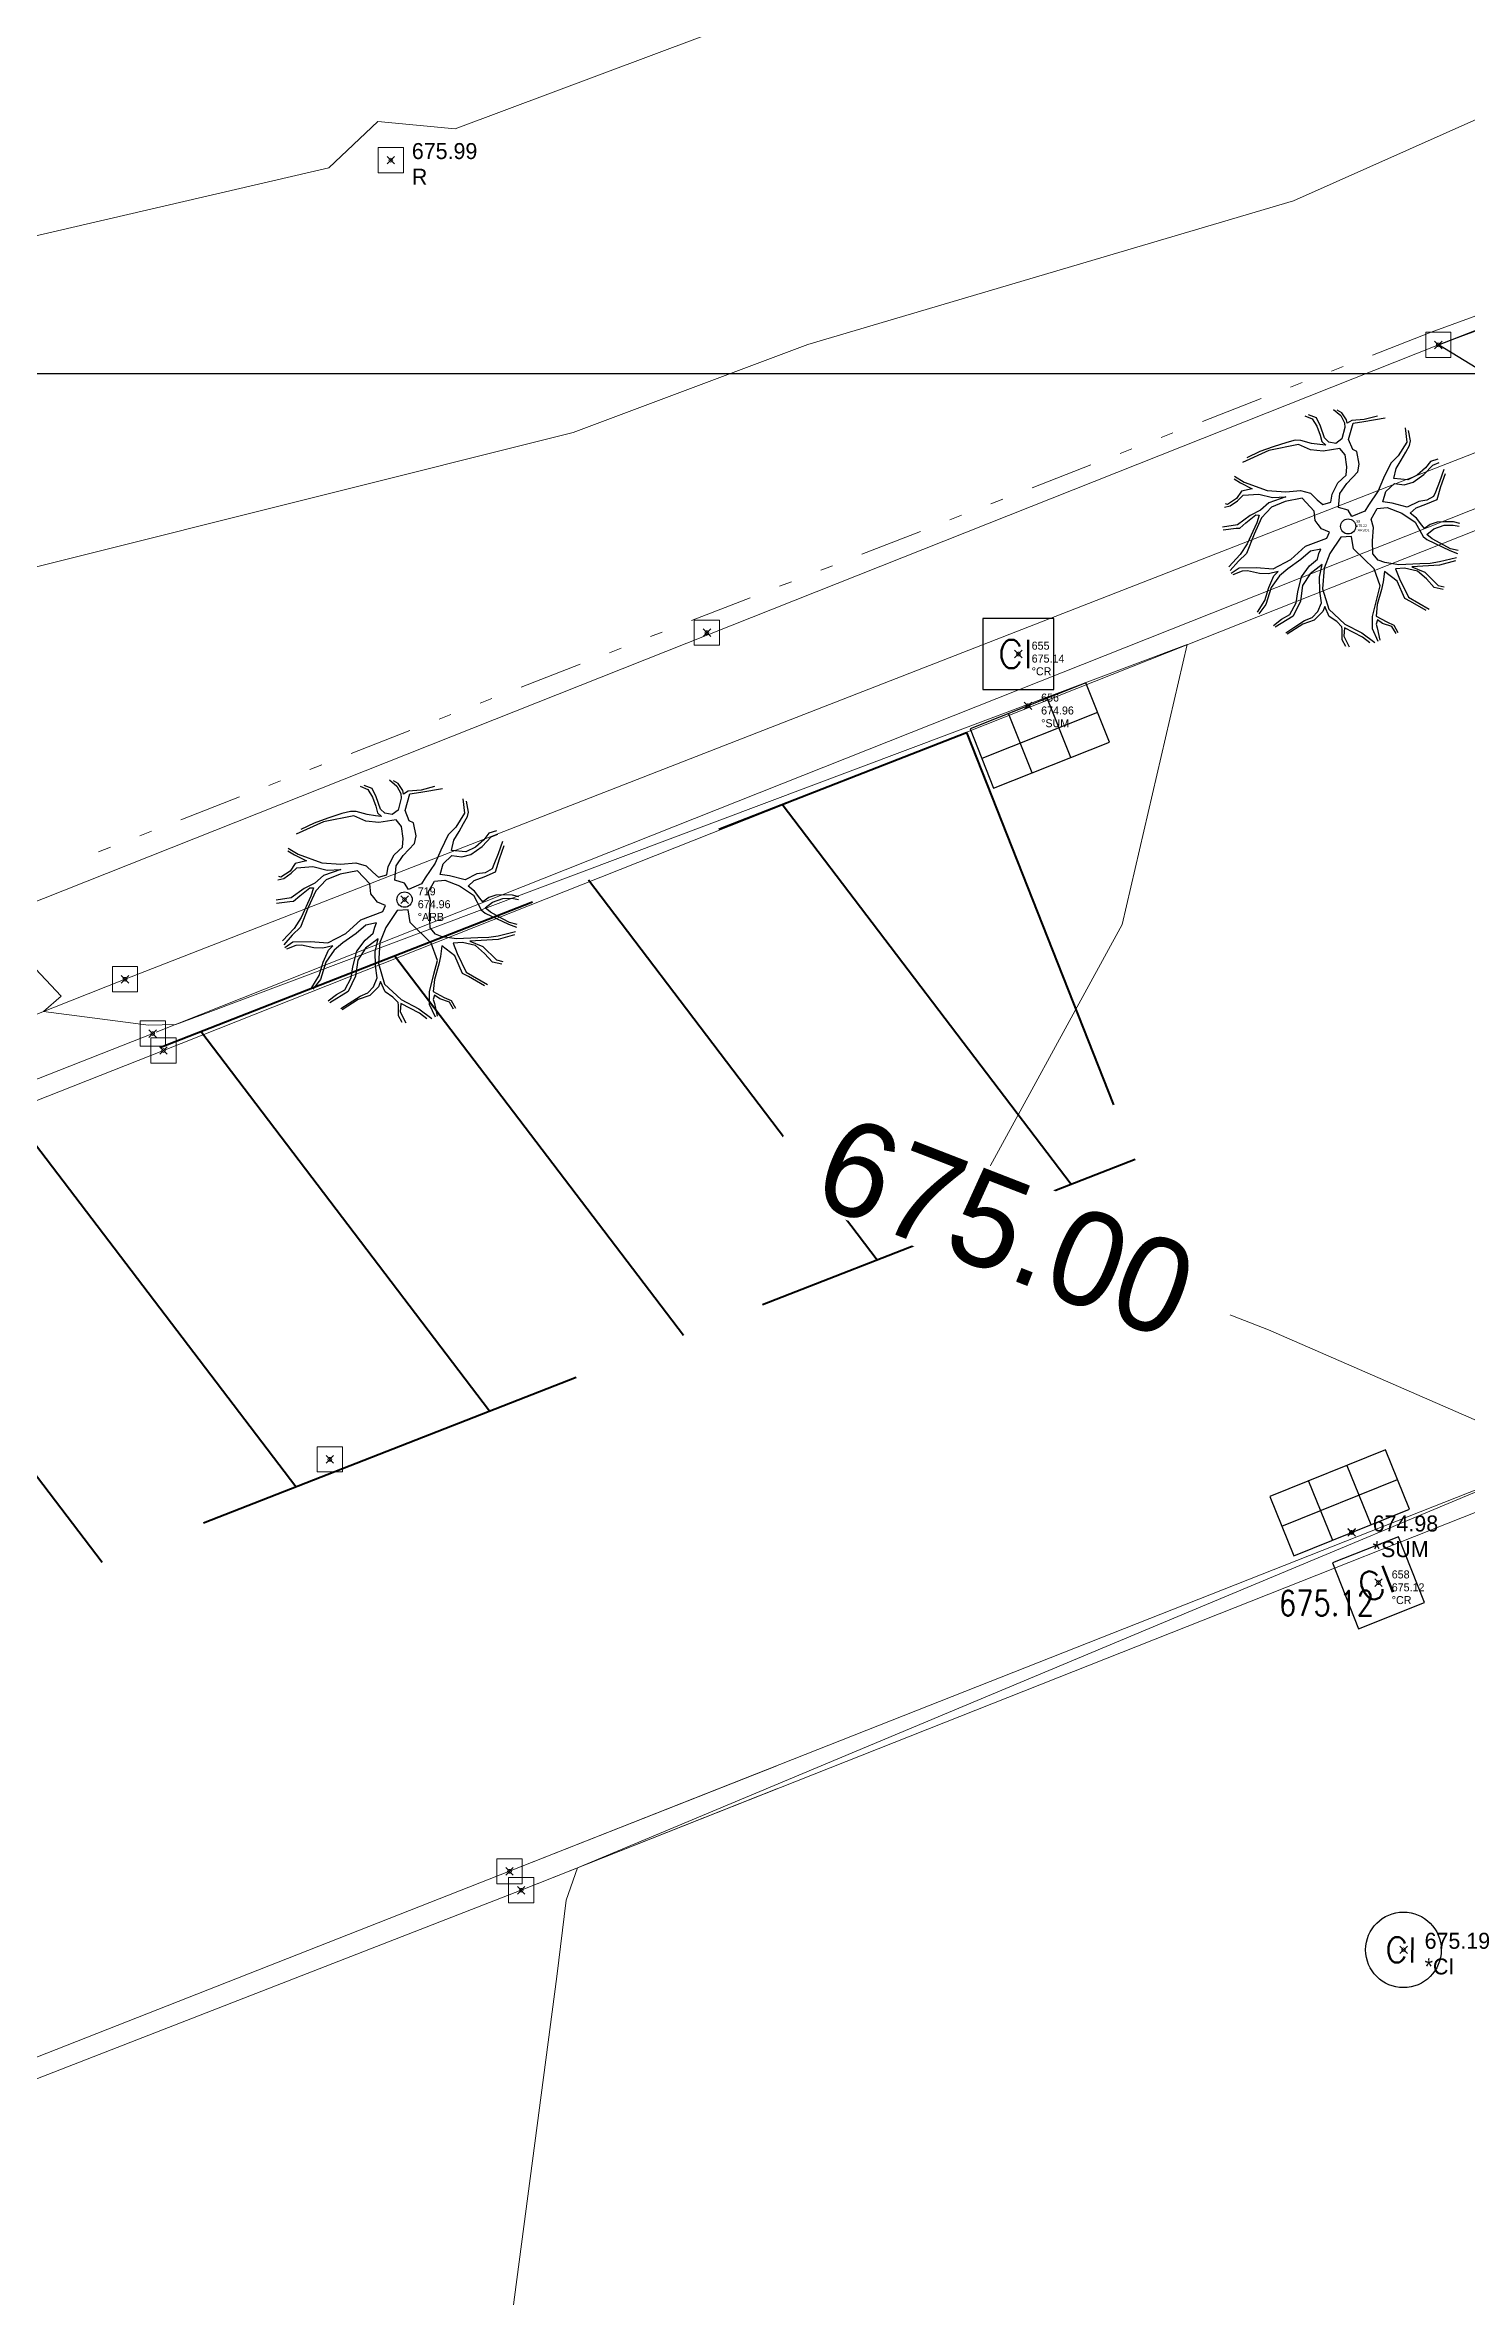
# Model space of a CAD drawing. Extents: x 350769 to 354978, y 6304672 to 6307963.
# Drawn here: x 352440.58 to 352451.86, y 6305384.74 to 6305402.61 of the extents above; entities that cross this region are included whole.
import ezdxf

# ---------------------------------------------------------------- set-up
doc = ezdxf.new("R2010")
doc.units = 0
doc.header["$PDMODE"] = 35
doc.header["$PDSIZE"] = 0.03
for name, pattern in [('4.0 - LO RECABARREN - DESNIVEL NUEVO$0$HIDDEN', [0.375, 0.25, -0.125]), ('CONTINUOS', [0]), ('DASHED', [19.05, 12.7, -6.35]), ('DIVIDE', [1.25, 0.5, -0.25, 0, -0.25, 0, -0.25])]:
    doc.linetypes.add(name, pattern=pattern)
doc.layers.get('0').update_dxf_attribs({"linetype": 'CONTINUOUS'})
for name, color, linetype in [('0-LEVANTAMIENTO 2020.SEP', 252, 'CONTINUOUS'), ('00-S2_ALL AREA APORTANTES', 150, 'CONTINUOUS'), ('1-coordenadas', 8, 'CONTINUOUS'), ('1-LINEA DE CIERRO', 7, 'DIVIDE'), ('1-PAVIMENTO', 161, 'CONTINUOUS'), ('1-SOLERA', 212, 'CONTINUOUS'), ('1-VEREDA', 251, 'CONTINUOUS'), ('C-TINN', 5, 'CONTINUOUS'), ('C-TOPO-MAJR', 9, 'CONTINUOUS'), ('C-TOPO-MINR', 8, 'CONTINUOUS'), ('COTA-BLOCK', 4, 'CONTINUOUS'), ('V-NODE - 2013', 4, 'CONTINUOUS'), ('V-NODE DIC 2005', 4, 'CONTINUOUS'), ('V-NODE-TEXT', 1, 'CONTINUOUS'), ('V-NODE-TEXT 2013', 2, 'CONTINUOUS'), ('V-NODE-TEXT DIC 2005', 2, 'CONTINUOUS'), ('Z-ARB', 253, 'CONTINUOUS'), ('Z-ARBOL', 253, 'CONTINUOUS'), ('Z-CI', 253, 'CONTINUOUS'), ('Z-CR', 253, 'CONTINUOUS'), ('Z-SUM', 253, 'CONTINUOUS')]:
    doc.layers.add(name, color=color, linetype=linetype)
doc.layers.add('0_ASD_TOPOGRAFIA_ELEMENTOS', color=7, linetype='CONTINUOS', lineweight=5, true_color=0xbdbdbd)
doc.styles.add('ROMANS', font='romans.shx', dxfattribs={"width": 0.65})

# ---------------------------------------------------------------- blocks, each defined once
blk = doc.blocks.new('COORDENADAS')
at = {"layer": '1-coordenadas'}
blk.add_line((20, -800.625), (1420, -800.625), dxfattribs=at)
blk = doc.blocks.new('CI')
at = {"layer": 'Z-CI'}
blk.add_circle((0, 0), 1.2, dxfattribs=at)
at = {"layer": 'Z-CI', "style": 'ROMANS'}
blk.add_text('CI', height=0.8, rotation=360, dxfattribs=at).set_placement((-0.579, -0.402))
blk = doc.blocks.new('SUM')
at = {"layer": 'Z-SUM', "color": 9, "true_color": 0xbdbdbd}
for p, q in [((-1.498, 1.535), (-1.498, 0)), ((1.498, 1.535), (-1.498, 1.535)), ((-0.499, 1.535), (-0.499, 0)), ((0.499, 1.535), (0.499, 0)), ((1.498, 0), (1.498, 1.535)), ((-1.498, 0.768), (1.498, 0.768)), ((-1.498, 0), (1.498, 0))]:
    blk.add_line(p, q, dxfattribs=at)
blk.add_point((0, 0), dxfattribs=at)
blk = doc.blocks.new('*U1327')
at = {"color": 0, "linetype": 'ByBlock', "lineweight": -2, "transparency": 16777216}
blk.add_point((0, 0), dxfattribs=at)
blk = doc.blocks.new('*U2470', base_point=(352443.395, 6305401.615))
at = {"layer": 'V-NODE-TEXT DIC 2005', "linetype": 'ByBlock', "char_height": 0.127}
for s, insert, attachment_point in [('675.99', (352443.562, 6305401.686), 4), ('R', (352443.562, 6305401.547), 1)]:
    blk.add_mtext(s, dxfattribs=dict(at, insert=insert, attachment_point=attachment_point))
blk = doc.blocks.new('*U2471', base_point=(352443.395, 6305401.615))
at = {"layer": 'V-NODE-TEXT DIC 2005', "color": 2, "lineweight": -2}
blk.add_blockref('*U2470', (352443.395, 6305401.615), dxfattribs=at)
blk = doc.blocks.new('*U1616', base_point=(352451.432, 6305387.416))
at = {"layer": 'V-NODE-TEXT DIC 2005', "linetype": 'ByBlock', "char_height": 0.127}
for s, insert, attachment_point in [('675.19', (352451.599, 6305387.487), 4), ('*CI', (352451.599, 6305387.348), 1)]:
    blk.add_mtext(s, dxfattribs=dict(at, insert=insert, attachment_point=attachment_point))
blk = doc.blocks.new('*U1617', base_point=(352451.432, 6305387.416))
at = {"layer": 'V-NODE-TEXT DIC 2005', "color": 2, "lineweight": -2}
blk.add_blockref('*U1616', (352451.432, 6305387.416), dxfattribs=at)
blk = doc.blocks.new('*U1376', base_point=(352451.02, 6305390.727))
at = {"layer": 'V-NODE-TEXT DIC 2005', "linetype": 'ByBlock', "char_height": 0.127}
for s, insert, attachment_point in [('674.98', (352451.187, 6305390.798), 4), ('*SUM', (352451.187, 6305390.659), 1)]:
    blk.add_mtext(s, dxfattribs=dict(at, insert=insert, attachment_point=attachment_point))
blk = doc.blocks.new('*U1377', base_point=(352451.02, 6305390.727))
at = {"layer": 'V-NODE-TEXT DIC 2005', "color": 2, "lineweight": -2}
blk.add_blockref('*U1376', (352451.02, 6305390.727), dxfattribs=at)
blk = doc.blocks.new('CR')
at = {"layer": 'Z-CR', "color": 9, "true_color": 0xbdbdbd}
for p, q in [((-1.125, 1.125), (-1.125, -1.125)), ((1.125, 1.125), (-1.125, 1.125)), ((1.125, -1.125), (1.125, 1.125)), ((-1.125, -1.125), (1.125, -1.125))]:
    blk.add_line(p, q, dxfattribs=at)
at = {"layer": 'Z-CR', "color": 9, "true_color": 0xbdbdbd, "style": 'ROMANS'}
blk.add_text('CI', height=0.9, dxfattribs=at).set_placement((-0.651, -0.452))
blk = doc.blocks.new('ARB')
at = {"layer": 'Z-ARB', "linetype": 'Continuous'}
for p, q in [((-0.702, 1.798), (-0.583, 1.746)), ((-0.515, 1.763), (-0.643, 1.81)), ((-0.239, 1.899), (-0.12, 1.8)), ((-0.104, 1.843), (-0.176, 1.887)), ((-0.12, 1.8), (-0.061, 1.684)), ((-0.028, 1.73), (-0.104, 1.843)), ((0.476, 1.792), (0.263, 1.735)), ((-0.583, 1.746), (-0.509, 1.626)), ((-0.451, 1.63), (-0.515, 1.763)), ((-0.509, 1.626), (-0.456, 1.48)), ((-0.456, 1.48), (-0.427, 1.377)), ((-0.383, 1.436), (-0.451, 1.63)), ((-0.315, 1.371), (-0.383, 1.436)), ((-0.052, 1.607), (-0.104, 1.421)), ((-0.061, 1.684), (-0.052, 1.607)), ((-0.015, 1.675), (-0.028, 1.73)), ((0.059, 1.721), (-0.015, 1.675)), ((0.008, 1.414), (0.083, 1.679)), ((0.263, 1.735), (0.059, 1.721)), ((0.083, 1.679), (0.258, 1.706)), ((0.258, 1.706), (0.603, 1.763)), ((0.925, 1.599), (0.953, 1.37)), ((1.013, 1.388), (0.981, 1.56)), ((-1.286, 1.232), (-1.718, 1.038)), ((-1.435, 1.215), (-1.648, 1.112)), ((-1.218, 1.294), (-1.435, 1.215)), ((-0.807, 1.329), (-1.286, 1.232)), ((-0.994, 1.364), (-1.218, 1.294)), ((-0.859, 1.399), (-0.994, 1.364)), ((-0.77, 1.397), (-0.859, 1.399)), ((-0.613, 1.246), (-0.807, 1.329)), ((-0.594, 1.348), (-0.77, 1.397)), ((-0.408, 1.222), (-0.613, 1.246)), ((-0.46, 1.33), (-0.594, 1.348)), ((-0.365, 1.32), (-0.46, 1.33)), ((-0.427, 1.377), (-0.365, 1.32)), ((-0.133, 1.268), (-0.408, 1.222)), ((-0.198, 1.348), (-0.315, 1.371)), ((-0.104, 1.421), (-0.198, 1.348)), ((-0.048, 1.161), (-0.133, 1.268)), ((-0.02, 0.968), (-0.048, 1.161)), ((0.074, 1.251), (0.008, 1.414)), ((0.14, 1.216), (0.074, 1.251)), ((0.182, 1.012), (0.14, 1.216)), ((0.813, 1.148), (0.693, 1.027)), ((0.782, 0.943), (0.864, 1.078)), ((0.953, 1.37), (0.813, 1.148)), ((0.864, 1.078), (0.938, 1.207)), ((0.938, 1.207), (0.999, 1.316)), ((0.999, 1.316), (1.013, 1.388)), ((1.457, 1.093), (1.337, 1.055)), ((-1.85, 0.774), (-1.749, 0.71)), ((-1.845, 0.817), (-1.69, 0.721)), ((-1.69, 0.721), (-1.313, 0.581)), ((-0.167, 0.709), (-0.03, 0.834)), ((-0.03, 0.834), (-0.02, 0.968)), ((-0.024, 0.697), (0.158, 0.888)), ((0.158, 0.888), (0.182, 1.012)), ((0.575, 0.786), (0.486, 0.577)), ((0.693, 1.027), (0.575, 0.786)), ((0.743, 0.777), (0.782, 0.943)), ((0.973, 0.756), (0.743, 0.777)), ((0.909, 0.677), (1.054, 0.717)), ((1.125, 0.832), (0.973, 0.756)), ((1.054, 0.717), (1.231, 0.842)), ((1.26, 0.95), (1.125, 0.832)), ((1.231, 0.842), (1.374, 0.996)), ((1.337, 1.055), (1.26, 0.95)), ((1.374, 0.996), (1.478, 1.036)), ((1.484, 0.726), (1.419, 0.557)), ((1.554, 0.924), (1.484, 0.726)), ((1.509, 0.646), (1.582, 0.858)), ((-1.962, 0.358), (-1.993, 0.364)), ((-1.815, 0.451), (-1.962, 0.358)), ((-1.918, 0.335), (-1.797, 0.417)), ((-1.735, 0.571), (-1.815, 0.451)), ((-1.797, 0.417), (-1.707, 0.506)), ((-1.749, 0.71), (-1.558, 0.613)), ((-1.558, 0.613), (-1.735, 0.571)), ((-1.707, 0.506), (-1.453, 0.525)), ((-1.453, 0.525), (-1.23, 0.467)), ((-1.287, 0.38), (-1.423, 0.263)), ((-1.313, 0.581), (-1.01, 0.561)), ((-1.01, 0.478), (-1.287, 0.38)), ((-1.024, 0.405), (-1.244, 0.312)), ((-1.23, 0.467), (-1.01, 0.478)), ((-0.747, 0.458), (-1.024, 0.405)), ((-1.01, 0.561), (-0.772, 0.583)), ((-0.772, 0.583), (-0.611, 0.538)), ((-0.553, 0.248), (-0.747, 0.458)), ((-0.611, 0.538), (-0.502, 0.434)), ((-0.502, 0.434), (-0.412, 0.356)), ((-0.412, 0.356), (-0.283, 0.392)), ((-0.283, 0.392), (-0.259, 0.523)), ((-0.259, 0.523), (-0.167, 0.709)), ((-0.154, 0.307), (-0.135, 0.537)), ((-0.135, 0.537), (-0.024, 0.697)), ((0.486, 0.577), (0.329, 0.343)), ((0.565, 0.396), (0.614, 0.568)), ((0.714, 0.375), (0.565, 0.396)), ((0.614, 0.568), (0.752, 0.7)), ((0.961, 0.313), (0.714, 0.375)), ((0.752, 0.7), (0.909, 0.677)), ((1.148, 0.406), (0.961, 0.313)), ((1.104, 0.301), (1.261, 0.361)), ((1.281, 0.425), (1.148, 0.406)), ((1.261, 0.361), (1.445, 0.439)), ((1.39, 0.487), (1.281, 0.425)), ((1.419, 0.557), (1.39, 0.487)), ((1.445, 0.439), (1.509, 0.646)), ((-1.799, 0.026), (-2.04, -0.011)), ((-2.01, 0.315), (-1.918, 0.335)), ((-1.593, 0.175), (-1.799, 0.026)), ((-1.76, -0.027), (-1.663, 0.06)), ((-1.663, 0.06), (-1.502, 0.188)), ((-1.486, 0.056), (-1.64, -0.284)), ((-1.423, 0.263), (-1.593, 0.175)), ((-1.406, 0.139), (-1.529, -0.124)), ((-1.502, 0.188), (-1.446, 0.184)), ((-1.446, 0.184), (-1.486, 0.056)), ((-1.244, 0.312), (-1.406, 0.139)), ((-0.534, 0.093), (-0.553, 0.248)), ((-0.49, 0.032), (-0.534, 0.093)), ((-0.431, -0.039), (-0.49, 0.032)), ((-0.154, 0.307), (-0.154, 0.307)), ((-0.001, 0.263), (-0.154, 0.307)), ((0.06, 0.161), (-0.001, 0.263)), ((0.271, 0.249), (0.06, 0.161)), ((0.329, 0.343), (0.271, 0.249)), ((0.374, 0.116), (0.473, 0.293)), ((0.413, -0.019), (0.374, 0.116)), ((0.473, 0.293), (0.637, 0.307)), ((0.637, 0.307), (0.87, 0.217)), ((0.87, 0.217), (1.092, 0.069)), ((1.007, 0.214), (1.104, 0.301)), ((1.112, 0.134), (1.007, 0.214)), ((1.092, 0.069), (1.217, -0.165)), ((1.196, 0.02), (1.112, 0.134)), ((1.242, -0.034), (1.196, 0.02)), ((1.335, 0.031), (1.242, -0.034)), ((1.447, 0.07), (1.335, 0.031)), ((1.394, -0.041), (1.559, 0.018)), ((1.578, 0.075), (1.447, 0.07)), ((1.559, 0.018), (1.705, 0.021)), ((1.714, 0.072), (1.578, 0.075)), ((1.705, 0.021), (1.806, 0.001)), ((1.814, 0.045), (1.714, 0.072)), ((-2.033, -0.058), (-1.818, -0.031)), ((-1.818, -0.031), (-1.76, -0.027)), ((-1.64, -0.284), (-1.754, -0.458)), ((-1.529, -0.124), (-1.653, -0.439)), ((-0.93, -0.54), (-0.694, -0.321)), ((-0.694, -0.321), (-0.346, -0.191)), ((-0.304, -0.094), (-0.431, -0.039)), ((-0.346, -0.191), (-0.304, -0.094)), ((-0.117, -0.175), (-0.297, -0.442)), ((0.055, -0.162), (-0.117, -0.175)), ((0.089, -0.365), (0.055, -0.162)), ((0.396, -0.235), (0.413, -0.019)), ((0.404, -0.447), (0.396, -0.235)), ((1.217, -0.165), (1.28, -0.215)), ((1.28, -0.132), (1.394, -0.041)), ((1.364, -0.201), (1.28, -0.132)), ((1.28, -0.215), (1.65, -0.391)), ((1.554, -0.305), (1.364, -0.201)), ((1.664, -0.363), (1.554, -0.305)), ((-1.754, -0.458), (-1.937, -0.656)), ((-1.782, -0.565), (-1.916, -0.718)), ((-1.898, -0.762), (-1.771, -0.673)), ((-1.653, -0.439), (-1.782, -0.565)), ((-1.771, -0.673), (-1.495, -0.665)), ((-1.495, -0.665), (-1.216, -0.688)), ((-1.216, -0.688), (-0.93, -0.54)), ((-0.982, -0.688), (-1.118, -0.805)), ((-0.768, -0.54), (-0.982, -0.688)), ((-0.613, -0.404), (-0.768, -0.54)), ((-0.757, -0.821), (-0.626, -0.643)), ((-0.626, -0.643), (-0.5, -0.531)), ((-0.42, -0.622), (-0.619, -0.772)), ((-0.445, -0.368), (-0.613, -0.404)), ((-0.5, -0.531), (-0.474, -0.438)), ((-0.474, -0.438), (-0.445, -0.368)), ((-0.467, -0.824), (-0.42, -0.622)), ((-0.391, -0.68), (-0.415, -1.015)), ((-0.297, -0.442), (-0.391, -0.68)), ((0.422, -0.692), (0.089, -0.365)), ((0.49, -0.547), (0.404, -0.447)), ((0.523, -0.967), (0.422, -0.692)), ((0.595, -0.589), (0.49, -0.547)), ((0.822, -0.625), (0.595, -0.589)), ((0.917, -0.681), (0.77, -0.69)), ((0.77, -0.69), (0.835, -0.854)), ((1.165, -0.608), (0.822, -0.625)), ((1.126, -0.728), (0.917, -0.681)), ((1.483, -0.631), (1.034, -0.658)), ((1.034, -0.658), (1.244, -0.743)), ((1.335, -0.602), (1.165, -0.608)), ((1.485, -0.578), (1.335, -0.602)), ((1.747, -0.56), (1.483, -0.631)), ((1.761, -0.511), (1.485, -0.578)), ((1.65, -0.391), (1.778, -0.438)), ((1.787, -0.395), (1.664, -0.363)), ((-1.724, -0.727), (-1.874, -0.789)), ((-1.635, -0.722), (-1.724, -0.727)), ((-1.441, -0.766), (-1.635, -0.722)), ((-1.297, -0.771), (-1.441, -0.766)), ((-1.355, -1.205), (-1.29, -0.991)), ((-1.25, -0.991), (-1.335, -1.269)), ((-1.136, -0.734), (-1.297, -0.771)), ((-1.29, -0.991), (-1.206, -0.803)), ((-1.118, -0.805), (-1.25, -0.991)), ((-1.206, -0.803), (-1.136, -0.734)), ((-0.845, -1.241), (-0.82, -1.065)), ((-0.82, -1.065), (-0.757, -0.821)), ((-0.743, -0.959), (-0.776, -1.217)), ((-0.619, -0.772), (-0.743, -0.959)), ((-0.462, -1.051), (-0.467, -0.824)), ((-0.434, -1.244), (-0.462, -1.051)), ((-0.415, -1.015), (-0.316, -1.342)), ((0.466, -1.183), (0.523, -0.967)), ((0.544, -1.024), (0.474, -1.267)), ((0.568, -0.901), (0.544, -1.024)), ((0.592, -0.732), (0.568, -0.901)), ((0.796, -0.891), (0.592, -0.732)), ((0.92, -1.171), (0.796, -0.891)), ((0.835, -0.854), (0.98, -1.153)), ((1.271, -0.854), (1.126, -0.728)), ((1.244, -0.743), (1.461, -0.958)), ((1.398, -0.991), (1.271, -0.854)), ((1.545, -1.027), (1.398, -0.991)), ((1.461, -0.958), (1.561, -0.985)), ((-1.472, -1.393), (-1.355, -1.205)), ((-1.335, -1.269), (-1.453, -1.419)), ((-0.947, -1.433), (-0.845, -1.241)), ((-0.776, -1.217), (-0.895, -1.458)), ((-0.584, -1.48), (-0.493, -1.384)), ((-0.413, -1.384), (-0.552, -1.523)), ((-0.493, -1.384), (-0.434, -1.244)), ((-0.38, -1.3), (-0.413, -1.384)), ((-0.307, -1.465), (-0.38, -1.3)), ((-0.316, -1.342), (-0.056, -1.588)), ((0.396, -1.463), (0.466, -1.183)), ((0.474, -1.267), (0.453, -1.459)), ((1.016, -1.22), (0.92, -1.171)), ((0.98, -1.153), (1.315, -1.345)), ((1.27, -1.366), (1.016, -1.22)), ((-1.214, -1.608), (-1.082, -1.505)), ((-0.895, -1.458), (-1.187, -1.636)), ((-1.082, -1.505), (-0.947, -1.433)), ((-1.011, -1.73), (-0.881, -1.642)), ((-0.734, -1.587), (-0.991, -1.749)), ((-0.881, -1.642), (-0.707, -1.532)), ((-0.552, -1.523), (-0.734, -1.587)), ((-0.707, -1.532), (-0.584, -1.48)), ((-0.185, -1.548), (-0.307, -1.465)), ((-0.104, -1.631), (-0.185, -1.548)), ((-0.097, -1.678), (-0.104, -1.631)), ((-0.096, -1.844), (-0.097, -1.678)), ((-0.059, -1.648), (-0.068, -1.782)), ((-0.068, -1.782), (0.019, -1.957)), ((0.235, -1.802), (-0.059, -1.648)), ((-0.056, -1.588), (0.224, -1.732)), ((0.224, -1.732), (0.433, -1.885)), ((0.397, -1.667), (0.396, -1.463)), ((0.49, -1.868), (0.397, -1.667)), ((0.453, -1.459), (0.629, -1.553)), ((0.475, -1.516), (0.453, -1.587)), ((0.453, -1.587), (0.473, -1.651)), ((0.473, -1.651), (0.516, -1.848)), ((0.56, -1.577), (0.475, -1.516)), ((0.712, -1.629), (0.56, -1.577)), ((0.629, -1.553), (0.741, -1.604)), ((0.779, -1.74), (0.712, -1.629)), ((0.741, -1.604), (0.807, -1.722)), ((-0.037, -1.953), (-0.096, -1.844)), ((0.354, -1.892), (0.235, -1.802))]:
    blk.add_line(p, q, dxfattribs=at)
at = {"layer": 'Z-ARB'}
blk.add_circle((0, 0), 0.122, dxfattribs=at)
blk = doc.blocks.new('*U4398', base_point=(352443.435, 6305395.826))
at = {"layer": 'V-NODE - 2013', "lineweight": -2}
blk.add_point((352443.435, 6305395.826), dxfattribs=at)
at = {"layer": 'V-NODE-TEXT 2013', "linetype": 'ByBlock', "char_height": 0.0635}
for s, insert, attachment_point in [('719', (352443.54, 6305395.859), 7), ('674.96', (352443.54, 6305395.821), 1), ('°ARB', (352443.54, 6305395.72), 1)]:
    blk.add_mtext(s, dxfattribs=dict(at, insert=insert, attachment_point=attachment_point))
blk = doc.blocks.new('*U4456', base_point=(352448.381, 6305397.363))
at = {"layer": 'V-NODE - 2013', "lineweight": -2}
blk.add_point((352448.381, 6305397.363), dxfattribs=at)
at = {"layer": 'V-NODE-TEXT 2013', "linetype": 'ByBlock', "char_height": 0.0635}
for s, insert, attachment_point in [('656', (352448.486, 6305397.396), 7), ('674.96', (352448.486, 6305397.358), 1), ('°SUM', (352448.486, 6305397.257), 1)]:
    blk.add_mtext(s, dxfattribs=dict(at, insert=insert, attachment_point=attachment_point))
blk = doc.blocks.new('*U4698', base_point=(352448.306, 6305397.775))
at = {"layer": 'V-NODE - 2013', "lineweight": -2}
blk.add_point((352448.306, 6305397.775), dxfattribs=at)
at = {"layer": 'V-NODE-TEXT 2013', "linetype": 'ByBlock', "char_height": 0.0635}
for s, insert, attachment_point in [('655', (352448.411, 6305397.808), 7), ('675.14', (352448.411, 6305397.77), 1), ('°CR', (352448.411, 6305397.669), 1)]:
    blk.add_mtext(s, dxfattribs=dict(at, insert=insert, attachment_point=attachment_point))
blk = doc.blocks.new('*U4699', base_point=(352451.163, 6305390.406))
at = {"layer": 'V-NODE - 2013', "lineweight": -2}
blk.add_point((352451.163, 6305390.406), dxfattribs=at)
at = {"layer": 'V-NODE-TEXT 2013', "linetype": 'ByBlock', "char_height": 0.0635}
for s, insert, attachment_point in [('658', (352451.268, 6305390.439), 7), ('675.12', (352451.268, 6305390.401), 1), ('°CR', (352451.268, 6305390.3), 1)]:
    blk.add_mtext(s, dxfattribs=dict(at, insert=insert, attachment_point=attachment_point))
blk = doc.blocks.new('ARBOL')
at = {"layer": 'Z-ARBOL', "color": 9, "linetype": 'Continuous', "true_color": 0xbdbdbd}
for p, q in [((-0.477, 3.797), (-0.24, 3.601)), ((-0.207, 3.685), (-0.352, 3.773)), ((-0.057, 3.46), (-0.207, 3.685)), ((-1.403, 3.597), (-1.165, 3.491)), ((-1.029, 3.526), (-1.286, 3.62)), ((-1.165, 3.491), (-1.017, 3.252)), ((-0.902, 3.26), (-1.029, 3.526)), ((-1.017, 3.252), (-0.911, 2.96)), ((-0.911, 2.96), (-0.854, 2.754)), ((-0.767, 2.873), (-0.902, 3.26)), ((-0.24, 3.601), (-0.123, 3.368)), ((-0.104, 3.213), (-0.207, 2.841)), ((-0.123, 3.368), (-0.104, 3.213)), ((-0.029, 3.35), (-0.057, 3.46)), ((0.118, 3.442), (-0.029, 3.35)), ((0.016, 2.829), (0.166, 3.358)), ((0.526, 3.47), (0.118, 3.442)), ((0.166, 3.358), (0.515, 3.412)), ((0.515, 3.412), (1.206, 3.526)), ((0.952, 3.585), (0.526, 3.47)), ((1.849, 3.198), (1.905, 2.74)), ((2.025, 2.777), (1.962, 3.121)), ((-2.573, 2.463), (-3.436, 2.075)), ((-2.87, 2.43), (-3.296, 2.225)), ((-2.436, 2.588), (-2.87, 2.43)), ((-1.615, 2.657), (-2.573, 2.463)), ((-1.989, 2.729), (-2.436, 2.588)), ((-1.717, 2.798), (-1.989, 2.729)), ((-1.54, 2.794), (-1.717, 2.798)), ((-1.226, 2.493), (-1.615, 2.657)), ((-1.187, 2.697), (-1.54, 2.794)), ((-0.816, 2.445), (-1.226, 2.493)), ((-0.92, 2.661), (-1.187, 2.697)), ((-0.73, 2.639), (-0.92, 2.661)), ((-0.854, 2.754), (-0.73, 2.639)), ((-0.266, 2.536), (-0.816, 2.445)), ((-0.63, 2.741), (-0.767, 2.873)), ((-0.396, 2.696), (-0.63, 2.741)), ((-0.207, 2.841), (-0.396, 2.696)), ((-0.096, 2.323), (-0.266, 2.536)), ((-0.041, 1.935), (-0.096, 2.323)), ((0.148, 2.502), (0.016, 2.829)), ((0.28, 2.432), (0.148, 2.502)), ((0.364, 2.024), (0.28, 2.432)), ((1.627, 2.295), (1.387, 2.055)), ((1.905, 2.74), (1.627, 2.295)), ((1.729, 2.155), (1.875, 2.414)), ((1.875, 2.414), (1.998, 2.632)), ((1.998, 2.632), (2.025, 2.777)), ((-3.7, 1.548), (-3.498, 1.419)), ((-3.69, 1.634), (-3.381, 1.442)), ((-0.333, 1.418), (-0.059, 1.667)), ((-0.059, 1.667), (-0.041, 1.935)), ((-0.047, 1.394), (0.316, 1.777)), ((0.316, 1.777), (0.364, 2.024)), ((1.15, 1.572), (0.973, 1.154)), ((1.387, 2.055), (1.15, 1.572)), ((1.485, 1.554), (1.564, 1.885)), ((1.945, 1.511), (1.485, 1.554)), ((1.564, 1.885), (1.729, 2.155)), ((2.249, 1.664), (1.945, 1.511)), ((2.109, 1.435), (2.463, 1.684)), ((2.52, 1.899), (2.249, 1.664)), ((2.463, 1.684), (2.748, 1.991)), ((2.673, 2.111), (2.52, 1.899)), ((2.914, 2.185), (2.673, 2.111)), ((2.748, 1.991), (2.957, 2.072)), ((3.108, 1.847), (2.968, 1.452)), ((3.018, 1.291), (3.163, 1.716)), ((-3.63, 0.901), (-3.923, 0.716)), ((-3.835, 0.669), (-3.594, 0.834)), ((-3.47, 1.143), (-3.63, 0.901)), ((-3.594, 0.834), (-3.415, 1.011)), ((-3.498, 1.419), (-3.116, 1.225)), ((-3.116, 1.225), (-3.47, 1.143)), ((-3.415, 1.011), (-2.907, 1.05)), ((-3.381, 1.442), (-2.627, 1.162)), ((-2.907, 1.05), (-2.46, 0.935)), ((-2.574, 0.761), (-2.845, 0.526)), ((-2.627, 1.162), (-2.021, 1.122)), ((-2.02, 0.956), (-2.574, 0.761)), ((-2.048, 0.811), (-2.487, 0.623)), ((-2.46, 0.935), (-2.02, 0.956)), ((-1.495, 0.916), (-2.048, 0.811)), ((-2.021, 1.122), (-1.544, 1.167)), ((-1.544, 1.167), (-1.222, 1.075)), ((-1.107, 0.496), (-1.495, 0.916)), ((-1.222, 1.075), (-1.003, 0.868)), ((-1.003, 0.868), (-0.823, 0.713)), ((-0.823, 0.713), (-0.567, 0.785)), ((-0.567, 0.785), (-0.517, 1.046)), ((-0.517, 1.046), (-0.333, 1.418)), ((-0.309, 0.615), (-0.27, 1.074)), ((-0.27, 1.074), (-0.047, 1.394)), ((0.973, 1.154), (0.657, 0.687)), ((1.13, 0.793), (1.228, 1.135)), ((1.429, 0.75), (1.13, 0.793)), ((1.228, 1.135), (1.504, 1.399)), ((1.922, 0.626), (1.429, 0.75)), ((1.504, 1.399), (1.819, 1.354)), ((1.819, 1.354), (2.109, 1.435)), ((2.296, 0.811), (1.922, 0.626)), ((2.562, 0.851), (2.296, 0.811)), ((2.522, 0.723), (2.891, 0.879)), ((2.78, 0.975), (2.562, 0.851)), ((2.839, 1.115), (2.78, 0.975)), ((2.968, 1.452), (2.839, 1.115)), ((2.891, 0.879), (3.018, 1.291)), ((-3.598, 0.051), (-4.08, -0.022)), ((-4.02, 0.629), (-3.835, 0.669)), ((-3.923, 0.716), (-3.985, 0.728)), ((-3.185, 0.35), (-3.598, 0.051)), ((-3.521, -0.054), (-3.326, 0.12)), ((-3.326, 0.12), (-3.003, 0.375)), ((-2.972, 0.113), (-3.28, -0.567)), ((-2.845, 0.526), (-3.185, 0.35)), ((-2.811, 0.278), (-3.057, -0.248)), ((-3.003, 0.375), (-2.891, 0.369)), ((-2.891, 0.369), (-2.972, 0.113)), ((-2.487, 0.623), (-2.811, 0.278)), ((-1.069, 0.187), (-1.107, 0.496)), ((-0.979, 0.064), (-1.069, 0.187)), ((-0.861, -0.079), (-0.979, 0.064)), ((-0.003, 0.526), (-0.309, 0.615)), ((0.12, 0.322), (-0.003, 0.526)), ((0.541, 0.498), (0.12, 0.322)), ((0.657, 0.687), (0.541, 0.498)), ((0.749, 0.232), (0.945, 0.586)), ((0.826, -0.039), (0.749, 0.232)), ((0.945, 0.586), (1.274, 0.614)), ((1.274, 0.614), (1.74, 0.435)), ((1.74, 0.435), (2.184, 0.139)), ((2.013, 0.428), (2.208, 0.602)), ((2.225, 0.267), (2.013, 0.428)), ((2.184, 0.139), (2.434, -0.331)), ((2.208, 0.602), (2.522, 0.723)), ((2.391, 0.039), (2.225, 0.267)), ((2.484, -0.069), (2.391, 0.039)), ((2.67, 0.062), (2.484, -0.069)), ((2.895, 0.139), (2.67, 0.062)), ((2.788, -0.082), (3.118, 0.036)), ((3.155, 0.15), (2.895, 0.139)), ((3.118, 0.036), (3.409, 0.041)), ((3.428, 0.143), (3.155, 0.15)), ((3.409, 0.041), (3.612, 0.003)), ((3.628, 0.09), (3.428, 0.143)), ((-4.066, -0.115), (-3.635, -0.062)), ((-3.635, -0.062), (-3.521, -0.054)), ((-3.28, -0.567), (-3.508, -0.915)), ((-3.057, -0.248), (-3.307, -0.878)), ((-1.859, -1.079), (-1.388, -0.641)), ((-1.388, -0.641), (-0.693, -0.382)), ((-0.607, -0.187), (-0.861, -0.079)), ((-0.693, -0.382), (-0.607, -0.187)), ((-0.234, -0.349), (-0.595, -0.883)), ((0.11, -0.324), (-0.234, -0.349)), ((0.178, -0.729), (0.11, -0.324)), ((0.844, -1.384), (0.178, -0.729)), ((0.792, -0.47), (0.826, -0.039)), ((0.808, -0.895), (0.792, -0.47)), ((2.434, -0.331), (2.56, -0.43)), ((2.56, -0.264), (2.788, -0.082)), ((2.727, -0.401), (2.56, -0.264)), ((2.56, -0.43), (3.301, -0.782)), ((3.107, -0.61), (2.727, -0.401)), ((3.327, -0.727), (3.107, -0.61)), ((3.574, -0.789), (3.327, -0.727)), ((-3.508, -0.915), (-3.874, -1.313)), ((-3.565, -1.13), (-3.831, -1.435)), ((-3.796, -1.524), (-3.541, -1.346)), ((-3.449, -1.454), (-3.747, -1.578)), ((-3.307, -0.878), (-3.565, -1.13)), ((-3.541, -1.346), (-2.989, -1.331)), ((-3.269, -1.443), (-3.449, -1.454)), ((-2.882, -1.532), (-3.269, -1.443)), ((-2.989, -1.331), (-2.433, -1.376)), ((-2.433, -1.376), (-1.859, -1.079)), ((-1.964, -1.376), (-2.235, -1.61)), ((-1.537, -1.08), (-1.964, -1.376)), ((-1.226, -0.808), (-1.537, -1.08)), ((-1.515, -1.642), (-1.253, -1.285)), ((-1.253, -1.285), (-1, -1.062)), ((-0.841, -1.243), (-1.237, -1.544)), ((-0.89, -0.736), (-1.226, -0.808)), ((-1, -1.062), (-0.949, -0.876)), ((-0.949, -0.876), (-0.89, -0.736)), ((-0.934, -1.647), (-0.841, -1.243)), ((-0.783, -1.36), (-0.829, -2.029)), ((-0.595, -0.883), (-0.783, -1.36)), ((0.98, -1.093), (0.808, -0.895)), ((1.046, -1.935), (0.844, -1.384)), ((1.19, -1.179), (0.98, -1.093)), ((1.645, -1.25), (1.19, -1.179)), ((1.833, -1.361), (1.539, -1.381)), ((1.539, -1.381), (1.67, -1.707)), ((2.33, -1.215), (1.645, -1.25)), ((2.251, -1.456), (1.833, -1.361)), ((2.967, -1.261), (2.068, -1.316)), ((2.068, -1.316), (2.488, -1.486)), ((2.542, -1.708), (2.251, -1.456)), ((2.671, -1.205), (2.33, -1.215)), ((2.971, -1.156), (2.671, -1.205)), ((3.494, -1.121), (2.967, -1.261)), ((3.522, -1.022), (2.971, -1.156)), ((3.301, -0.782), (3.556, -0.877)), ((-2.593, -1.542), (-2.882, -1.532)), ((-2.711, -2.409), (-2.581, -1.981)), ((-2.5, -1.982), (-2.67, -2.537)), ((-2.273, -1.468), (-2.593, -1.542)), ((-2.581, -1.981), (-2.412, -1.607)), ((-2.235, -1.61), (-2.5, -1.982)), ((-2.412, -1.607), (-2.273, -1.468)), ((-1.691, -2.483), (-1.64, -2.131)), ((-1.64, -2.131), (-1.515, -1.642)), ((-1.487, -1.919), (-1.553, -2.434)), ((-1.237, -1.544), (-1.487, -1.919)), ((-0.924, -2.102), (-0.934, -1.647)), ((-0.869, -2.489), (-0.924, -2.102)), ((-0.829, -2.029), (-0.631, -2.685)), ((0.931, -2.365), (1.046, -1.935)), ((1.089, -2.048), (0.947, -2.534)), ((1.136, -1.801), (1.089, -2.048)), ((1.184, -1.464), (1.136, -1.801)), ((1.592, -1.783), (1.184, -1.464)), ((1.84, -2.342), (1.592, -1.783)), ((1.67, -1.707), (1.96, -2.305)), ((2.488, -1.486), (2.923, -1.916)), ((2.797, -1.983), (2.542, -1.708)), ((3.09, -2.053), (2.797, -1.983)), ((2.923, -1.916), (3.123, -1.969)), ((-2.944, -2.787), (-2.711, -2.409)), ((-2.67, -2.537), (-2.906, -2.839)), ((-1.79, -2.916), (-2.375, -3.272)), ((-2.163, -3.011), (-1.893, -2.866)), ((-1.893, -2.866), (-1.691, -2.483)), ((-1.553, -2.434), (-1.79, -2.916)), ((-1.168, -2.959), (-0.986, -2.768)), ((-0.825, -2.769), (-1.104, -3.047)), ((-0.986, -2.768), (-0.869, -2.489)), ((-0.76, -2.6), (-0.825, -2.769)), ((-0.614, -2.929), (-0.76, -2.6)), ((-0.631, -2.685), (-0.112, -3.176)), ((0.792, -2.926), (0.931, -2.365)), ((0.795, -3.334), (0.792, -2.926)), ((0.947, -2.534), (0.907, -2.918)), ((0.907, -2.918), (1.258, -3.106)), ((2.032, -2.439), (1.84, -2.342)), ((1.96, -2.305), (2.63, -2.689)), ((2.541, -2.732), (2.032, -2.439)), ((-2.428, -3.216), (-2.163, -3.011)), ((-2.023, -3.459), (-1.763, -3.283)), ((-1.468, -3.174), (-1.982, -3.498)), ((-1.763, -3.283), (-1.414, -3.063)), ((-1.104, -3.047), (-1.468, -3.174)), ((-1.414, -3.063), (-1.168, -2.959)), ((-0.371, -3.096), (-0.614, -2.929)), ((-0.209, -3.263), (-0.371, -3.096)), ((-0.194, -3.356), (-0.209, -3.263)), ((-0.193, -3.688), (-0.194, -3.356)), ((-0.118, -3.295), (-0.137, -3.563)), ((-0.137, -3.563), (0.039, -3.913)), ((0.469, -3.603), (-0.118, -3.295)), ((-0.112, -3.176), (0.447, -3.464)), ((0.447, -3.464), (0.866, -3.771)), ((0.709, -3.785), (0.469, -3.603)), ((0.979, -3.736), (0.795, -3.334)), ((0.95, -3.032), (0.906, -3.174)), ((0.906, -3.174), (0.947, -3.302)), ((0.947, -3.302), (1.033, -3.696)), ((1.12, -3.155), (0.95, -3.032)), ((1.423, -3.258), (1.12, -3.155)), ((1.258, -3.106), (1.481, -3.209)), ((1.558, -3.479), (1.423, -3.258)), ((1.481, -3.209), (1.614, -3.445)), ((-0.073, -3.907), (-0.193, -3.688))]:
    blk.add_line(p, q, dxfattribs=at)
at = {"layer": 'Z-ARBOL', "color": 9, "true_color": 0xbdbdbd}
blk.add_circle((0, 0), 0.245, dxfattribs=at)
blk = doc.blocks.new('*U5017', base_point=(352450.922, 6305398.787))
at = {"layer": 'Z-ARBOL', "linetype": 'ByBlock', "lineweight": -2, "xscale": 0.2441400029806206, "yscale": 0.2441400029806206, "zscale": 0.2441400029806206}
blk.add_blockref('ARBOL', (352450.922, 6305398.787), dxfattribs=at)
at = {"layer": 'V-NODE-TEXT', "linetype": 'ByBlock', "char_height": 0.02}
for s, insert, attachment_point in [('59', (352450.987, 6305398.827), 4), ('675.22', (352450.987, 6305398.802), 1), ('°ARBOL', (352450.987, 6305398.757), 4)]:
    blk.add_mtext(s, dxfattribs=dict(at, insert=insert, attachment_point=attachment_point))
blk = doc.blocks.new('TOPOGRAFIA')
at = {"layer": '1-coordenadas', "color": 9, "linetype": '4.0 - LO RECABARREN - DESNIVEL NUEVO$0$HIDDEN', "lineweight": 0, "ltscale": 50, "true_color": 0xbdbdbd}
blk.add_line((390200, 6302400), (390900, 6302400), dxfattribs=at)
at = {"layer": '1-LINEA DE CIERRO', "color": 9, "lineweight": 0, "true_color": 0xbdbdbd}
for q in [(390457.678, 6302402.577), (390440.921, 6302396.171)]:
    blk.add_line((390451.582, 6302400.328), q, dxfattribs=at)
at = {"layer": '1-PAVIMENTO', "color": 9, "lineweight": 0, "true_color": 0xbdbdbd, "flags": 128}
for points in [[(390444.268, 6302388.116), (390457.741, 6302393.434)], [(390441.522, 6302394.629), (390452.503, 6302398.982), (390458.213, 6302401.216), (390468.05, 6302405.104), (390476.439, 6302408.401), (390481.682, 6302410.475), (390490.722, 6302414.053), (390503.01, 6302418.889), (390512.509, 6302422.629), (390523.045, 6302426.8), (390532.693, 6302430.631), (390541.368, 6302434.036), (390559.984, 6302441.387), (390574.209, 6302447), (390587.598, 6302452.326), (390599.579, 6302457.023), (390608.801, 6302460.676), (390618.951, 6302464.69)]]:
    blk.add_lwpolyline(points, dxfattribs=at)
at = {"layer": '1-PAVIMENTO', "color": 9, "lineweight": 0, "true_color": 0xbdbdbd}
for points in [[(390441.522, 6302394.629), (390424.865, 6302388.053)], [(390444.268, 6302388.116), (390446.39, 6302388.954)], [(390434.206, 6302384.161), (390444.268, 6302388.116)]]:
    blk.add_lwpolyline(points, dxfattribs=at)
at = {"layer": '1-SOLERA', "color": 9, "lineweight": 0, "true_color": 0xbdbdbd}
blk.add_line((390441.465, 6302394.774), (390452.816, 6302399.28), dxfattribs=at)
at = {"layer": '1-SOLERA', "color": 9, "lineweight": 0, "true_color": 0xbdbdbd, "flags": 128}
for points in [[(390444.36, 6302387.966), (390457.762, 6302393.273)], [(390403.53, 6302379.873), (390413.652, 6302383.837), (390424.809, 6302388.221), (390441.437, 6302394.763)]]:
    blk.add_lwpolyline(points, dxfattribs=at)
blk.add_lwpolyline([(390446.39, 6302379.213, -0.109877), (390437.275, 6302378.026, -0.036817), (390427.507, 6302379.721, -0.729761), (390427.432, 6302381.36), (390434.252, 6302384.03), (390444.36, 6302387.966), (390446.39, 6302388.77)], format="xyb", dxfattribs=at)
at = {"layer": '1-VEREDA', "color": 9, "lineweight": 0, "true_color": 0xbdbdbd, "flags": 128}
for points in [[(390412.853, 6302384.893), (390424.559, 6302389.511), (390440.222, 6302395.698), (390451.638, 6302400.227), (390457.734, 6302402.476)], [(390452.609, 6302399.636), (390441.217, 6302395.194), (390424.75, 6302388.683), (390413.391, 6302384.29), (390403.432, 6302380.393), (390391.891, 6302375.853), (390380.078, 6302371.074), (390359.356, 6302362.924)]]:
    blk.add_lwpolyline(points, dxfattribs=at)
at = {"layer": 'C-TINN', "color": 9, "linetype": 'Continuous', "lineweight": 0, "true_color": 0xbdbdbd}
for points, elevation in [([(390443.226, 6302401.593), (390443.226, 6302401.793), (390443.426, 6302401.793), (390443.426, 6302401.593), (390443.226, 6302401.593)], 675.99), ([(390451.538, 6302400.127), (390451.538, 6302400.327), (390451.738, 6302400.327), (390451.738, 6302400.127), (390451.538, 6302400.127)], 675.24), ([(390445.734, 6302397.844), (390445.734, 6302398.044), (390445.934, 6302398.044), (390445.934, 6302397.844), (390445.734, 6302397.844)], 675.14), ([(390441.117, 6302395.094), (390441.117, 6302395.294), (390441.317, 6302395.294), (390441.317, 6302395.094), (390441.117, 6302395.094)], 675.011), ([(390441.337, 6302394.663), (390441.337, 6302394.863), (390441.537, 6302394.863), (390441.537, 6302394.663), (390441.337, 6302394.663)], 674.998), ([(390441.422, 6302394.529), (390441.422, 6302394.729), (390441.622, 6302394.729), (390441.622, 6302394.529), (390441.422, 6302394.529)], 674.838), ([(390442.742, 6302391.285), (390442.742, 6302391.485), (390442.942, 6302391.485), (390442.942, 6302391.285), (390442.742, 6302391.285)], 674.909), ([(390444.168, 6302388.016), (390444.168, 6302388.216), (390444.368, 6302388.216), (390444.368, 6302388.016), (390444.168, 6302388.016)], 674.846), ([(390444.26, 6302387.866), (390444.26, 6302388.066), (390444.46, 6302388.066), (390444.46, 6302387.866), (390444.26, 6302387.866)], 674.992)]:
    blk.add_lwpolyline(points, dxfattribs=dict(at, elevation=elevation))
for p in [(390443.326, 6302401.693, 675.99), (390451.638, 6302400.227, 675.24), (390445.834, 6302397.944, 675.14), (390441.217, 6302395.194, 675.011), (390441.437, 6302394.763, 674.998), (390441.522, 6302394.629, 674.838), (390442.842, 6302391.385, 674.909), (390444.268, 6302388.116, 674.846), (390444.36, 6302387.966, 674.992)]:
    blk.add_point(p, dxfattribs=at)
at = {"layer": 'C-TOPO-MAJR', "color": 9, "linetype": 'Continuous', "lineweight": 0, "true_color": 0xbdbdbd, "elevation": 675}
blk.add_lwpolyline([(390443.486, 6302378.506), (390444.642, 6302387.282), (390444.718, 6302387.888), (390444.807, 6302388.143), (390449.652, 6302390.173), (390452.601, 6302391.405), (390450.29, 6302392.413), (390447.882, 6302393.349), (390449.129, 6302395.629), (390449.645, 6302397.849), (390441.812, 6302394.906), (390441.621, 6302394.836), (390441.403, 6302394.829), (390440.57, 6302394.938), (390440.71, 6302395.061), (390440.138, 6302395.665), (390440.047, 6302395.655), (390434.735, 6302394.26), (390433.031, 6302394.963), (390431.249, 6302398.611), (390430.072, 6302399.492), (390429.069, 6302400.108), (390423.504, 6302406.493)], dxfattribs=at)
at = {"layer": 'C-TOPO-MINR', "color": 9, "linetype": 'Continuous', "lineweight": 0, "true_color": 0xbdbdbd}
for points, elevation in [([(390446.634, 6302400.231), (390450.488, 6302401.369), (390454.752, 6302403.272), (390452.109, 6302409.054), (390452.816, 6302412.581), (390450.86, 6302419.271), (390448.685, 6302419.877), (390441.649, 6302420.909), (390439.668, 6302419.055), (390436.025, 6302416.685), (390433.135, 6302414.138), (390430.042, 6302409.226), (390431.136, 6302403.301), (390432.102, 6302400.183), (390436.364, 6302397.433), (390436.538, 6302397.473), (390444.772, 6302399.532), (390446.634, 6302400.231)], 675.5), ([(390447.746, 6302403.407), (390448.277, 6302403.564), (390448.865, 6302403.826), (390448.501, 6302404.624), (390450.397, 6302414.089), (390439.882, 6302416.472), (390437.671, 6302415.034), (390432.104, 6302410.128), (390431.159, 6302408.627), (390431.494, 6302406.817), (390433.468, 6302400.449), (390434.596, 6302399.721), (390442.833, 6302401.632), (390443.222, 6302402), (390443.836, 6302401.94), (390447.746, 6302403.407)], 676)]:
    blk.add_lwpolyline(points, dxfattribs=dict(at, elevation=elevation))
at = {"color": 9, "lineweight": 0, "true_color": 0xbdbdbd}
for name, p in [('*U4698', (390448.306, 6302397.775)), ('*U4456', (390448.381, 6302397.363)), ('*U4398', (390443.435, 6302395.826)), ('*U4699', (390451.163, 6302390.406))]:
    blk.add_blockref(name, p, dxfattribs=at)
at = {"layer": 'V-NODE DIC 2005', "color": 9, "lineweight": 0, "true_color": 0xbdbdbd, "rotation": 359.9963883938062}
for p in [(390443.326, 6302401.693), (390450.95, 6302390.804), (390451.362, 6302387.493)]:
    blk.add_blockref('*U1327', p, dxfattribs=at)
at = {"layer": 'V-NODE-TEXT DIC 2005', "color": 9, "lineweight": 0, "true_color": 0xbdbdbd, "rotation": 359.9963883938062}
for name, p in [('*U2471', (390443.326, 6302401.693)), ('*U1377', (390450.95, 6302390.804)), ('*U1617', (390451.362, 6302387.493))]:
    blk.add_blockref(name, p, dxfattribs=at)
at = {"layer": 'Z-ARB', "color": 9, "lineweight": 0, "true_color": 0xbdbdbd, "xscale": 0.5, "yscale": 0.5, "zscale": 0.5}
blk.add_blockref('ARB', (390443.435, 6302395.826), dxfattribs=at)
at = {"layer": 'Z-ARBOL', "color": 9, "lineweight": 0, "true_color": 0xbdbdbd}
blk.add_blockref('*U5017', (390450.922, 6302398.787), dxfattribs=at)
at = {"layer": 'Z-CI', "color": 9, "lineweight": 0, "true_color": 0xbdbdbd, "xscale": 0.25, "yscale": 0.25, "zscale": 0.25, "rotation": 359.0901018221344}
blk.add_blockref('CI', (390451.361, 6302387.493), dxfattribs=at)
at = {"layer": 'Z-CR', "color": 9, "lineweight": 0, "true_color": 0xbdbdbd, "xscale": 0.25, "yscale": 0.25, "zscale": 0.25}
blk.add_blockref('CR', (390448.306, 6302397.775), dxfattribs=at)
at = {"layer": 'Z-CR', "color": 9, "lineweight": 0, "true_color": 0xbdbdbd, "xscale": 0.2499999999999998, "yscale": 0.2499999999999998, "zscale": 0.2499999999999998, "rotation": 21.63372731683591}
blk.add_blockref('CR', (390451.163, 6302390.406), dxfattribs=at)
at = {"layer": 'Z-SUM', "color": 9, "lineweight": 0, "true_color": 0xbdbdbd, "xscale": 0.33, "yscale": 0.33, "zscale": 0.33}
for p, rotation in [((390448.381, 6302397.363), 201.6920738796518), ((390450.95, 6302390.805), 22.04813287557491)]:
    blk.add_blockref('SUM', p, dxfattribs=dict(at, rotation=rotation))
at = {"layer": 'COTA-BLOCK', "color": 9, "lineweight": 0, "true_color": 0xbdbdbd, "style": 'ROMANS', "width": 0.8}
blk.add_text(' 675.12', height=0.2, dxfattribs=at).set_placement((390450.263, 6302390.144))
at = {"layer": 'C-TOPO-MAJR', "color": 9, "linetype": 'Continuous', "lineweight": 0, "true_color": 0xbdbdbd, "insert": (390448.206, 6302393.223, 675), "char_height": 0.75, "width": 3.75143, "attachment_point": 5, "rotation": 338.77, "bg_fill": 3, "box_fill_scale": 1.042333, "bg_fill_color": 256, "bg_fill_true_color": 13158600, "bg_fill_transparency": 0}
blk.add_mtext('675.00', dxfattribs=at)

msp = doc.modelspace()

# ---------------------------------------------------------------- hatches: boundary and pattern name
at = {"layer": '0-LEVANTAMIENTO 2020.SEP'}
h = msp.add_hatch(dxfattribs=at)
h.set_pattern_fill('ANSI31', color=252)
h.paths.add_polyline_path([(352458.213, 6305401.216), (352452.503, 6305398.982), (352452.816, 6305399.28), (352452.609, 6305399.636), (352451.638, 6305400.227), (352457.678, 6305402.577), (352457.689, 6305402.79), (352457.683, 6305402.996), (352454.252, 6305411.685), (352450.931, 6305420.069), (352447.151, 6305429.404), (352442.008, 6305442.347), (352436.835, 6305455.304), (352430.757, 6305470.685), (352440.792, 6305475.07), (352451.682, 6305479.894), (352465.771, 6305486.18), (352480.216, 6305492.535), (352496.407, 6305499.712), (352513.657, 6305507.299), (352529.161, 6305514.161), (352541.959, 6305519.8), (352561.927, 6305528.675), (352571.449, 6305540.268), (352583.647, 6305555.178), (352598.213, 6305545.789), (352605.453, 6305541.805), (352602.222, 6305538.721), (352606.073, 6305535.813), (352608.645, 6305532.42), (352608.792, 6305532.234), (352608.857, 6305528.43), (352613.727, 6305525.092), (352613.927, 6305524.926), (352609.716, 6305517.616), (352604.317, 6305502.974), (352607.353, 6305483.644), (352606.958, 6305479.393), (352608.039, 6305476.818), (352609.065, 6305474.225), (352617.537, 6305468.424), (352618.346, 6305465.146), (352618.854, 6305464.849), (352618.951, 6305464.69), (352608.801, 6305460.676), (352599.579, 6305457.023), (352587.598, 6305452.326), (352574.209, 6305447), (352559.984, 6305441.387), (352541.368, 6305434.036), (352532.693, 6305430.631), (352523.045, 6305426.8), (352512.509, 6305422.629), (352503.01, 6305418.889), (352490.722, 6305414.053), (352481.682, 6305410.475), (352476.439, 6305408.401), (352468.05, 6305405.104)])
at = {"layer": '00-S2_ALL AREA APORTANTES', "linetype": 'DASHED', "lineweight": 40, "ltscale": 0.25}
h = msp.add_hatch(dxfattribs=at)
h.set_pattern_fill('ANSI31', color=150, scale=0.5, angle=82.24516605)
h.paths.add_polyline_path([(352447.893, 6305397.151), (352449.233, 6305393.765), (352349.709, 6305354.93), (352348.323, 6305358.296)])

# ---------------------------------------------------------------- linework, layer by layer
at = {"layer": '0-LEVANTAMIENTO 2020.SEP', "flags": 128}
msp.add_lwpolyline([(352452.609, 6305399.636), (352451.638, 6305400.227), (352457.678, 6305402.577)], dxfattribs=at)
at = {"layer": '00-S2_ALL AREA APORTANTES', "color": 150, "linetype": 'DASHED', "lineweight": 40, "ltscale": 0.25}
msp.add_lwpolyline([(352447.893, 6305397.151), (352449.233, 6305393.765), (352349.709, 6305354.93), (352348.323, 6305358.296)], close=True, dxfattribs=at)

# ---------------------------------------------------------------- block references
at = {"color": 252, "linetype": 'DASHED'}
msp.add_blockref('COORDENADAS', (352180, 6306200.625), dxfattribs=at)

# ---------------------------------------------------------------- next in the draw order: block references
at = {"layer": '0_ASD_TOPOGRAFIA_ELEMENTOS', "color": 30, "true_color": 0xf26507}
msp.add_blockref('TOPOGRAFIA', (-38000, 3000), dxfattribs=at)

doc.saveas('drawing.dxf')
